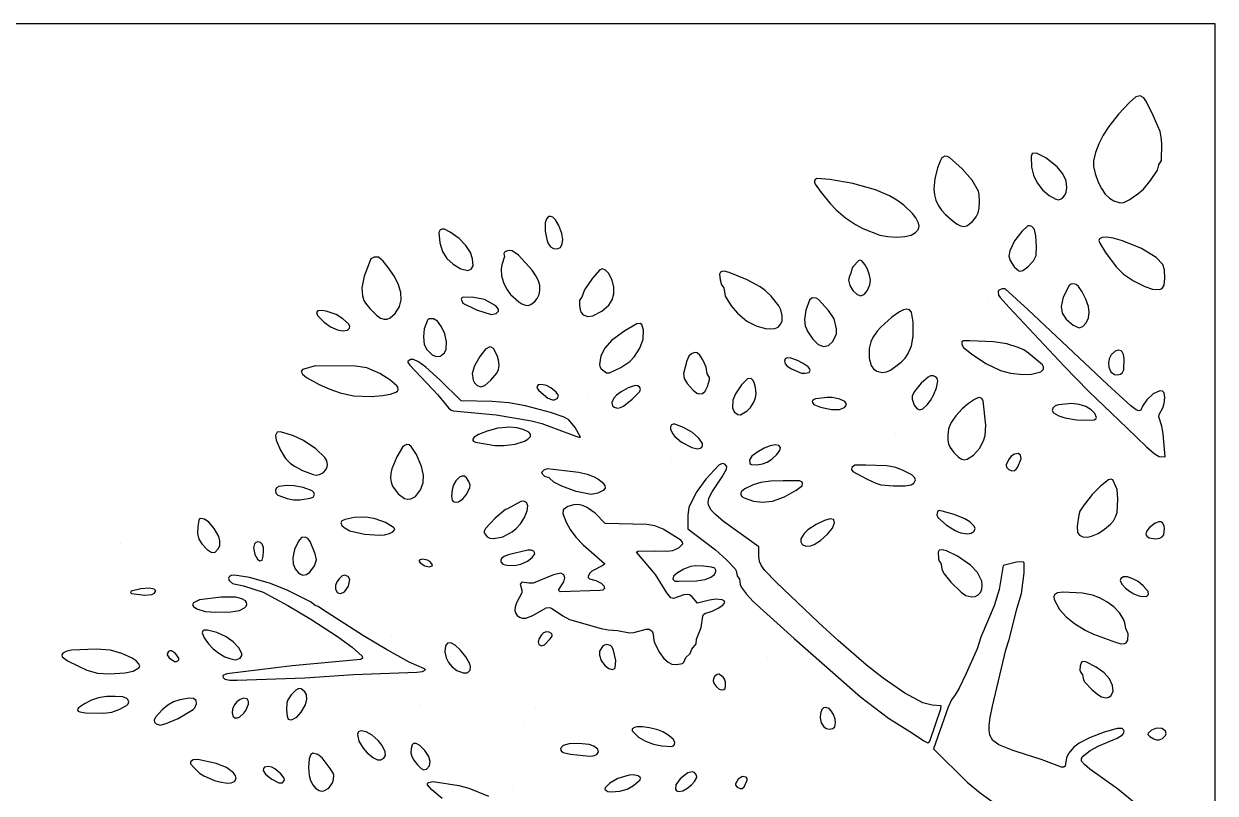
# Model space of a CAD drawing. Header units: millimetres. Extents: x 0 to 1900, y 0 to 900.
# Drawn here: x 1143 to 1900, y 411 to 900 of the extents above; entities that cross this region are included whole.
import ezdxf

# ---------------------------------------------------------------- set-up
doc = ezdxf.new("R2010")
doc.units = ezdxf.units.MM

msp = doc.modelspace()

# ---------------------------------------------------------------- linework, layer by layer
for points in [[(0, 0), (1900, 0), (1900, 900), (0, 900)], [(1852.31, 854.18), (1849.63, 853.63), (1845.52, 849.94), (1838.63, 842.67), (1832.35, 834.89), (1828.77, 829.32), (1826.01, 823.83), (1823.94, 818.19), (1822.66, 812.92), (1822.64, 809.33), (1823.72, 804.97), (1825.66, 799.36), (1827.68, 795.32), (1830.09, 791.92), (1832.8, 789.25), (1835.62, 787.49), (1839.6, 786.24), (1842.04, 786.57), (1845.28, 788.32), (1850.94, 792.05), (1854.55, 795.09), (1858.89, 800.5), (1863.35, 807.03), (1864.25, 810.35), (1865.94, 813.22), (1866.11, 823.72), (1865.77, 828.18), (1865, 831.52), (1860.64, 841.88), (1856.31, 850.45), (1854.68, 853.01)], [(1801.83, 788.56), (1803.1, 789.33), (1804.48, 791.16), (1805.28, 793.06), (1805.81, 795.91), (1805.29, 800.39), (1803.2, 804.83), (1799.64, 809.12), (1792.38, 814.87), (1786.53, 817.8), (1783.82, 817.69), (1783.06, 815.83), (1783.26, 809), (1784.6, 803.84), (1787, 798.99), (1790.39, 794.64), (1794.61, 791.03), (1798.83, 788.64), (1800.42, 788.32)], [(1728.16, 815.88), (1726.31, 814.82), (1725.28, 812.8), (1723.67, 808.5), (1721.9, 801.51), (1721.25, 795.29), (1721.61, 791.46), (1722.51, 788.06), (1724.01, 784.88), (1726.18, 781.71), (1728.76, 778.87), (1733.45, 774.72), (1736.06, 772.73), (1738.22, 771.75), (1740.31, 771.36), (1742.13, 771.71), (1745.83, 774.49), (1748.08, 777.44), (1749.37, 779.99), (1750.03, 782.94), (1750.27, 787.35), (1750.15, 791.46), (1749.64, 793.75), (1745.66, 800.63), (1739.32, 807.99), (1731.15, 815.12), (1729.73, 815.8)], [(1647.01, 801.78), (1646.02, 801.43), (1645.42, 800.57), (1645.34, 799.34), (1645.78, 798.2), (1649.66, 792.79), (1655.43, 785.86), (1659.28, 781.81), (1665.15, 776.74), (1671.41, 772.57), (1676.07, 770.11), (1686.91, 765.83), (1692.09, 764.91), (1697.72, 764.62), (1702.89, 764.94), (1706.88, 765.82), (1709.55, 767.43), (1711.43, 769.63), (1711.88, 771.41), (1711.54, 773.49), (1709.73, 776.79), (1707.61, 779.62), (1702.24, 784.87), (1697.76, 788.07), (1692.98, 790.8), (1684.1, 794.6), (1669.79, 798.6), (1655.18, 801.21)], [(1481.99, 757.08), (1483.95, 757.87), (1485.12, 760.18), (1485.58, 763.05), (1484.98, 766.81), (1483.06, 772.02), (1480.94, 775.47), (1479.13, 777.17), (1477.72, 777.73), (1476.51, 777.65), (1475.05, 776.18), (1474.28, 773.61), (1474.39, 768.38), (1475.36, 762.94), (1476.26, 760.54), (1477.75, 758.45), (1479.67, 757.37)], [(1427.34, 744.19), (1428.58, 746.25), (1428.22, 750.71), (1426.81, 754.7), (1423.81, 759.31), (1419.6, 763.62), (1413.95, 767.62), (1410.42, 769.52), (1408.91, 769.64), (1407.59, 769.15), (1406.71, 767.49), (1407.31, 760.99), (1409.02, 755.33), (1411.73, 750.95), (1415.77, 747.39), (1420.81, 744.49), (1425.11, 743.34)], [(1783.6, 771.23), (1782.24, 771.8), (1781.01, 771.66), (1777.1, 768.19), (1772.51, 762.2), (1769.55, 755.93), (1769, 752.51), (1769.65, 749.65), (1772.2, 745.71), (1775.15, 743.21), (1776.32, 743), (1777.78, 743.33), (1781.04, 745.73), (1784.64, 749.57), (1786.18, 752.95), (1786.53, 758.57), (1785.95, 765.3), (1785.13, 769.37)], [(1864.73, 731.23), (1866.29, 731.89), (1867.6, 734.11), (1867.98, 738.38), (1867.84, 743.8), (1866.65, 747.21), (1862.52, 751.69), (1853.23, 757.3), (1841.21, 762.09), (1835.28, 763.79), (1831.13, 764.48), (1828.25, 764.36), (1826.47, 763.37), (1826.14, 762.35), (1826.67, 760.77), (1830.37, 754.74), (1837.19, 745.67), (1841.81, 741.04), (1848.05, 736.81), (1855.24, 733.21), (1860.19, 731.55)], [(1374.59, 745.25), (1371.27, 749.32), (1368.42, 751.74), (1365.66, 751.73), (1363.52, 750.85), (1359.29, 739.81), (1357.92, 732.39), (1358.16, 727.19), (1359.14, 724.35), (1360.2, 722.6), (1362.97, 719.16), (1367.07, 715.03), (1369.64, 713.09), (1371.95, 712.34), (1373.88, 712.47), (1375.9, 713.28), (1379, 715.96), (1381.67, 720.47), (1382.74, 724.78), (1382.63, 729.31), (1381.22, 734.23), (1378.49, 739.49)], [(1461.76, 721.33), (1463.56, 721.22), (1465.28, 721.73), (1467.77, 723.56), (1469.26, 725.54), (1470.44, 728.16), (1470.99, 730.96), (1470.87, 733.79), (1470, 736.86), (1468.46, 740.04), (1466.06, 743.47), (1457.36, 753.05), (1453.25, 755.79), (1451.48, 755.99), (1449.73, 755.65), (1448.49, 754.91), (1448.11, 754.19), (1448.42, 752.22), (1446.83, 747), (1446.45, 744.28), (1446.63, 739.94), (1447.73, 735.66), (1449.67, 731.66), (1452.37, 728.17), (1457.61, 723.36), (1459.57, 722.11)], [(1675.53, 749.41), (1674.39, 749.83), (1673.3, 749.44), (1669.92, 745.82), (1669.13, 744.32), (1668.56, 741.59), (1667.38, 739.19), (1667.05, 737.29), (1667.93, 733.88), (1669.82, 730.59), (1672.46, 728.01), (1674.95, 727.28), (1677.27, 728.26), (1678.99, 730.49), (1680.59, 734.23), (1681, 737.25), (1680.46, 740.45), (1679.14, 744.14), (1677.41, 747.19)], [(1516.84, 737.26), (1514.49, 741.75), (1512.55, 743.55), (1510.7, 744.48), (1509.1, 743.72), (1504.33, 738.38), (1499.19, 731.14), (1497.56, 726.43), (1496.17, 724.54), (1496.05, 721.39), (1496.55, 718.4), (1497.23, 716.73), (1498.43, 715.27), (1501.43, 714.1), (1504.53, 714.56), (1510.21, 717.58), (1514.7, 721.38), (1516.85, 724.68), (1517.87, 728.42), (1517.87, 732.84)], [(1620.14, 706.41), (1622.28, 707.37), (1624.09, 709.5), (1624.79, 711.39), (1624.96, 714.69), (1623.95, 718.38), (1622.72, 720.81), (1617.84, 727.06), (1613.98, 730.65), (1610.93, 732.88), (1602.62, 737.36), (1591.13, 742.17), (1588.04, 742.86), (1586.45, 742.76), (1585.77, 742.34), (1585.16, 740.94), (1585.58, 737.51), (1586.41, 734.2), (1587.8, 732.27), (1588.76, 726.99), (1592.5, 720.94), (1596.49, 716.33), (1602.5, 711.27), (1608.43, 708.22), (1614.88, 706.34)], [(1813.18, 733.25), (1811.75, 734.43), (1810.09, 734.93), (1808.5, 734.69), (1807.24, 733.75), (1803.5, 726.35), (1802.1, 720.41), (1802.85, 716.28), (1805.33, 712.5), (1809.75, 708.68), (1813.56, 707), (1815.9, 707.79), (1818.01, 710.06), (1819.49, 713.31), (1820, 716.92), (1819.49, 720.43), (1817.82, 725.13), (1815.57, 729.79)], [(1831.6, 670.84), (1780.96, 718.57), (1766.63, 731.62), (1764.59, 731.77), (1762.6, 730.82), (1762.02, 729.72), (1762.34, 727.67), (1763.32, 726.11), (1769.18, 719.78), (1804.1, 682.59), (1819.62, 666.78), (1844.06, 643.12), (1856.36, 631.3), (1861.28, 627.09), (1864.43, 625.14), (1868.15, 625), (1867.06, 639.54), (1866.1, 644.45), (1864.29, 650.41), (1864.5, 651.88), (1866.73, 656.2), (1867.59, 658.93), (1867.99, 662.69), (1867.57, 665.65), (1866.48, 666.65), (1864.77, 666.87), (1860.57, 665.09), (1856.52, 661.21), (1853.87, 657.1), (1852.83, 654.58), (1851.41, 654.24), (1849.78, 654.9), (1846.46, 657.37)], [(1422.25, 726.42), (1421.36, 726.01), (1421, 725.1), (1422.06, 722.61), (1430.59, 718.37), (1439.97, 715.43), (1443.23, 716.12), (1444.65, 717.61), (1444.73, 718.89), (1443.06, 720.88), (1435.8, 724.85), (1429.07, 726.24)], [(1651.19, 695.13), (1654.27, 695.72), (1656.99, 698.24), (1659.42, 703.09), (1659.51, 706.23), (1657.86, 712.75), (1654.3, 717.91), (1647.97, 724.89), (1646.48, 725.82), (1643.98, 725.98), (1642.25, 724.55), (1639.85, 718.15), (1638.98, 712.29), (1639.48, 708.23), (1641.09, 704.31), (1644.35, 699.64), (1647.73, 696.39)], [(1755.85, 723.65), (1755.85, 723.65)], [(1329.82, 717.71), (1329, 716.72), (1329.67, 714.83), (1333.84, 710.51), (1337.96, 707.55), (1342.28, 705.68), (1345.53, 705.08), (1348.69, 705.5), (1350.08, 706.62), (1350.25, 708), (1349.32, 709.38), (1345.76, 712.57), (1341.51, 715.31), (1335.09, 717.58), (1332.44, 717.9)], [(1407.61, 689.02), (1408.23, 689.27), (1410.38, 691.05), (1411.34, 693.35), (1411.53, 697.94), (1410.52, 703.06), (1408.41, 707.66), (1405.86, 711.14), (1403.45, 712.67), (1400.49, 712.64), (1399.6, 711.74), (1397.49, 706.32), (1397.04, 701.3), (1397.48, 696.36), (1399.19, 693.09), (1402.46, 689.89), (1405.09, 688.82)], [(1707.02, 716.97), (1705.78, 718.29), (1704.02, 718.85), (1701.88, 718.45), (1699.38, 717.18), (1694.66, 713.67), (1687.49, 707.26), (1685.16, 704.71), (1682.41, 700.7), (1681.24, 698.09), (1680.2, 693.85), (1680.25, 687.59), (1681.49, 683.09), (1682.98, 680.92), (1684.95, 679.36), (1688.38, 678.6), (1691.09, 679.05), (1693.61, 680.12), (1700.57, 685.06), (1703.05, 687.62), (1705.04, 690.56), (1707.07, 695.58), (1708.03, 701.74), (1708.03, 710.5)], [(1536.83, 705.5), (1535.63, 709.04), (1534.69, 709.59), (1532.49, 709.4), (1524.95, 705.12), (1516.47, 698.86), (1512.2, 694.11), (1509.72, 689.12), (1508.78, 683.71), (1508.99, 682.29), (1509.86, 680.87), (1513.26, 678.36), (1515.13, 678.29), (1522.44, 681.65), (1528.07, 685.65), (1531.12, 688.78), (1534.54, 693.99), (1536.49, 699.66)], [(1789.27, 679.06), (1790.88, 680.73), (1790.95, 682.06), (1790.21, 683.44), (1781.5, 690.92), (1778.45, 692.86), (1774.93, 694.48), (1767.65, 696.68), (1759.1, 698), (1744.09, 698.7), (1740.06, 698.66), (1739.08, 698), (1739.13, 696.43), (1740.11, 694.38), (1745.12, 690.34), (1754.33, 684.35), (1763.69, 679.82), (1770.06, 678.04), (1777.7, 677.26), (1783.4, 677.61)], [(1443.84, 689.26), (1441.4, 693.89), (1440.1, 694.74), (1439.14, 694.83), (1436.36, 693.31), (1432.79, 688.8), (1429.39, 682.87), (1428, 677.86), (1428.51, 673.68), (1429.44, 671.92), (1431.07, 670.3), (1433.34, 669.49), (1435.88, 670.28), (1439.88, 673.76), (1443.63, 678.1), (1444.69, 680.42), (1445, 683.11), (1444.66, 686.53)], [(1574.53, 686.54), (1572.49, 689.63), (1570.82, 691.07), (1569.14, 691.29), (1567.21, 690.44), (1565.69, 688.84), (1564.36, 685.93), (1562.2, 677.96), (1562.65, 674.71), (1564.52, 671.5), (1568.41, 667.27), (1570.66, 665.47), (1571.86, 665.05), (1574.3, 665.33), (1575.99, 666.7), (1577.41, 669.71), (1578.63, 673.89), (1578.62, 675.31), (1577.33, 677.8), (1576.57, 681.97)], [(1840.91, 691.61), (1840.2, 692.24), (1838.42, 692.77), (1836.42, 692.19), (1833.96, 689.89), (1832.74, 687.27), (1832.16, 684.43), (1832.37, 681.86), (1833.76, 679.01), (1836.1, 677.32), (1837.76, 677.04), (1839.87, 677.6), (1841.13, 678.65), (1841.96, 680.28), (1842.17, 687.22), (1841.8, 689.94)], [(1328.45, 682.81), (1320.13, 680.4), (1319.36, 679.22), (1320.2, 677.5), (1322.63, 675.41), (1330.75, 670.97), (1337.51, 667.88), (1343.99, 665.56), (1352.49, 663.75), (1363.69, 663.3), (1371, 663.91), (1376.13, 664.82), (1379.42, 666.06), (1380.48, 666.78), (1380.94, 667.63), (1380.77, 669.24), (1380.13, 670.19), (1375.56, 673.99), (1369.17, 677.84), (1360.96, 681.43), (1353.76, 682.5)], [(1416.04, 654.29), (1443.24, 651.61), (1465.7, 647.87), (1472.12, 646.28), (1493.74, 638.07), (1496.27, 637.26), (1496.8, 637.56), (1493.36, 643.62), (1489.4, 648.55), (1486.33, 650.24), (1477.6, 653.09), (1461.85, 657.4), (1451.27, 659.33), (1440.69, 660.24), (1420.9, 660.5), (1407.54, 673.66), (1398.43, 681.99), (1393.75, 685.4), (1390.62, 686.8), (1388.8, 686.75), (1387.07, 685.61), (1387.11, 684.81), (1388.22, 683.17), (1406.08, 664.42), (1412.97, 656.12), (1414.52, 654.7)], [(1641.96, 678.64), (1642.75, 679.79), (1642.32, 681), (1641.34, 682.23), (1638.32, 684.23), (1634.72, 686.12), (1630.48, 687.77), (1628.06, 687.91), (1626.84, 687.2), (1626.41, 685.67), (1626.88, 684), (1628.11, 682.63), (1630.79, 680.9), (1637.22, 678.14), (1639.6, 678.04)], [(1607.15, 672.25), (1606.29, 673.77), (1605.22, 674.71), (1602.92, 674.44), (1598.96, 670.64), (1595.2, 665.11), (1593.6, 660.93), (1593.32, 656.22), (1594.44, 653.6), (1596.63, 651.79), (1598.37, 651.76), (1602.55, 654.17), (1604.73, 656.35), (1606.95, 659.81), (1607.97, 662.58), (1608.29, 665.31), (1607.93, 669.08)], [(1723.34, 674.83), (1722.54, 675.73), (1720.93, 676.5), (1719.2, 676.35), (1717.64, 675.6), (1713.29, 671.76), (1708.73, 666.36), (1707.58, 663.63), (1707.53, 661.69), (1708.75, 657.84), (1710.62, 655.45), (1712.32, 654.95), (1714.28, 655.51), (1717.09, 658.06), (1719.18, 660.81), (1720.99, 664.09), (1722.89, 668.93), (1723.85, 673.03)], [(1478.01, 668.75), (1475.1, 670.26), (1472.08, 670.96), (1469.84, 670.7), (1469, 669.54), (1469.37, 668.21), (1470.25, 667.07), (1476, 662.29), (1478.87, 661.1), (1480.19, 661.21), (1482, 661.99), (1482.76, 663.56), (1482.43, 664.69), (1481.3, 666.15)], [(1534.5, 669.01), (1533.18, 670.13), (1531.46, 670.27), (1526.96, 668.78), (1522.5, 666.31), (1519.69, 664.19), (1517.92, 662.23), (1516.63, 659.53), (1517.06, 657.48), (1518.21, 656.47), (1520.22, 656), (1522.27, 656.31), (1524.13, 657.21), (1529.6, 661.54), (1534.3, 666.39), (1534.82, 667.67)], [(1501.34, 662.35), (1501.34, 662.35)], [(1661.46, 661.59), (1656.66, 662.72), (1653.52, 662.71), (1646.09, 661.92), (1644.52, 661.31), (1644, 660.39), (1644.13, 659.53), (1645.08, 658.14), (1649.2, 656.57), (1656.32, 655.17), (1661.21, 655.01), (1664.45, 656.34), (1665.42, 657.33), (1665.83, 658.41), (1664.71, 660.12)], [(1752.66, 660.5), (1751.84, 662), (1750.82, 662.56), (1749.68, 662.61), (1747.05, 661.45), (1743.18, 658.98), (1739.23, 655.48), (1735.23, 651.06), (1732.23, 646.83), (1731.31, 644.83), (1730.64, 642.73), (1730.09, 638.48), (1730.13, 635.58), (1730.63, 633.19), (1731.62, 630.96), (1733.95, 627.76), (1736.92, 624.79), (1739.02, 623.45), (1740.42, 623.15), (1742.53, 623.47), (1746.52, 626.16), (1750.29, 630.32), (1752.87, 635.08), (1753.8, 638.5), (1754.34, 645.12)], [(1796.76, 655.94), (1796.36, 654.34), (1797.23, 652.94), (1800.67, 650.99), (1804.42, 649.73), (1811.96, 648.49), (1818.39, 648.22), (1823.21, 648.55), (1824.24, 649.16), (1824.57, 649.93), (1823.63, 652.47), (1821.2, 654.82), (1817.74, 656.89), (1813.6, 658.34), (1808.97, 658.78), (1800.51, 658.09), (1798.41, 657.4)], [(1460.32, 642.41), (1456.28, 643.43), (1451.96, 643.84), (1444.24, 643.17), (1437.47, 641.39), (1431.98, 639.26), (1429.09, 637.44), (1428.16, 635.78), (1428.79, 634.92), (1430.1, 634.32), (1442.28, 632.25), (1448.14, 632.11), (1455.32, 633.1), (1461.26, 634.95), (1463.29, 636.16), (1464.88, 637.97), (1464.91, 639.32), (1463.97, 640.66)], [(1562.22, 643.56), (1556.72, 645.82), (1555.58, 645.83), (1554.67, 645.33), (1553.95, 644.08), (1553.97, 642.64), (1555.23, 639.81), (1556.71, 637.91), (1561.02, 634.27), (1567.56, 631), (1571.13, 630.11), (1572.76, 630.46), (1573.75, 631.15), (1574.34, 632.27), (1574.21, 633.52), (1572.04, 636.84), (1567.81, 640.44)], [(1326.92, 613.68), (1328.89, 613.37), (1330.85, 613.72), (1333.43, 615.12), (1334.93, 616.73), (1335.8, 618.65), (1336, 620.19), (1335.57, 622.57), (1334.33, 624.65), (1328.62, 630.12), (1320.84, 635.29), (1314.49, 638.26), (1309.73, 639.92), (1305.93, 640.94), (1303.97, 640.66), (1303.03, 638.6), (1303.45, 635.49), (1306.11, 629.21), (1309.29, 623.96), (1312.29, 620.98), (1315.06, 619.14), (1320.12, 616.41)], [(1697.02, 640.07), (1697.02, 640.07)], [(1177.03, 635.27), (1177.03, 635.27)], [(1388.95, 598.3), (1391.85, 599.81), (1395.14, 604.07), (1396.81, 608.44), (1396.93, 613.28), (1395.77, 618.82), (1392.52, 626.4), (1389.18, 631.65), (1387.96, 632.61), (1386.42, 632.83), (1384.84, 632.29), (1383.63, 631.13), (1380.05, 625), (1376.9, 617.45), (1376.21, 614.5), (1376.05, 611.48), (1376.44, 608.83), (1377.39, 606.34), (1380.93, 601.43), (1384.97, 598.62), (1386.93, 598.12)], [(1623.79, 630.87), (1622.73, 632.3), (1620.35, 632.63), (1617.24, 632), (1613.41, 630.41), (1608.78, 627.72), (1605.63, 625.38), (1604.13, 623.08), (1604.26, 620.85), (1605.49, 620.11), (1608.94, 620.03), (1612.34, 620.59), (1615.3, 621.62), (1618.38, 623.58), (1621.28, 626.28), (1623.41, 629)], [(1554.66, 624.07), (1554.66, 624.07)], [(1722.27, 454.92), (1725.71, 464.93), (1725.97, 466.77), (1720.15, 467.19), (1714.31, 468.67), (1702.83, 475.01), (1688.96, 484.5), (1678.37, 492.76), (1660.48, 508.33), (1648, 519.89), (1621.13, 545.31), (1613.8, 552.73), (1611.65, 555.77), (1610.55, 558.55), (1610.03, 561.83), (1610, 567.84), (1587.71, 583.94), (1582.64, 588.09), (1579.71, 591.21), (1578.02, 594.23), (1577.82, 596.26), (1578.27, 598.67), (1580.38, 602.77), (1586.85, 612.37), (1589.56, 617.27), (1589.67, 618.91), (1588.48, 620.42), (1586.7, 620.81), (1584.62, 619.81), (1576.47, 610.83), (1570.23, 602.39), (1565.63, 592.88), (1565.04, 587.93), (1565, 579.33), (1582.43, 565.94), (1589.5, 559.54), (1594.95, 553.9), (1595.73, 552.64), (1596.36, 549.37), (1597.77, 547.32), (1598.29, 543.94), (1599.15, 542.07), (1602.18, 537.87), (1606.39, 533.11), (1632.41, 509.6), (1674.62, 472.65), (1692.49, 458.96), (1707.6, 449.55), (1714.91, 444.55), (1717.42, 443.45), (1718.02, 443.62), (1718.61, 444.45)], [(1772.41, 616.33), (1773.63, 617.17), (1774.37, 618.28), (1776.68, 623.67), (1776.38, 626.03), (1774.78, 627.02), (1772.56, 626.79), (1770.3, 625.38), (1768.59, 623.09), (1767.27, 619.85), (1767.48, 618.39), (1768.86, 616.9), (1770.88, 616.15)], [(1486.5, 616.38), (1495.64, 615.31), (1500.9, 613.98), (1505.35, 612.33), (1507.82, 611.12), (1510.56, 608.94), (1512.22, 606.72), (1512.35, 605.03), (1511.08, 603.53), (1507.87, 601.94), (1503.49, 601.18), (1493.96, 602.96), (1484.81, 606.42), (1479.84, 608.87), (1476.74, 611.57), (1474.04, 612.59), (1472.57, 614.05), (1472.17, 615.18), (1473.71, 616.77), (1475.78, 617.5)], [(1678.81, 610.88), (1684.37, 608.24), (1687.64, 607.13), (1695.69, 606.55), (1703.05, 606.65), (1706.83, 607.21), (1708.62, 608.19), (1709.67, 610.46), (1709.25, 611.72), (1707.19, 613.56), (1701.74, 616.43), (1697.07, 618.29), (1691.32, 619.22), (1677.95, 619.8), (1671.13, 619.73), (1669.16, 618.23), (1668.98, 616.86), (1669.81, 615.76)], [(1302.9, 603.73), (1303.26, 601.98), (1304.54, 600.72), (1310.28, 598.51), (1314.35, 597.8), (1318.5, 597.73), (1324.92, 598.77), (1326.95, 599.45), (1327.81, 601.12), (1327.41, 602.43), (1326.37, 603.32), (1320.51, 605.45), (1314.81, 606.65), (1310.25, 606.77), (1305.08, 606.12), (1303.58, 605.29)], [(1416.57, 596.34), (1418.09, 596.14), (1419.2, 596.44), (1422.07, 598.33), (1424.17, 600.9), (1426.5, 605.37), (1426.7, 607.11), (1425.86, 609.29), (1424.39, 611.58), (1423.02, 612.69), (1421.42, 612.82), (1419.88, 612.09), (1417.55, 609.66), (1416.09, 607.12), (1415.2, 604.07), (1414.89, 599.97), (1415.31, 597.5)], [(1637.54, 608.94), (1636.08, 609.77), (1625.45, 609.86), (1617.49, 609.55), (1611.41, 608.72), (1606.46, 607.28), (1601.18, 604.67), (1599.06, 603.07), (1598.57, 602.07), (1598.59, 600.87), (1599.22, 599.8), (1600.76, 598.88), (1606.74, 596.88), (1612.29, 596.23), (1618.69, 596.87), (1626.37, 599.66), (1633.77, 603.77), (1637.55, 606.67), (1637.83, 608.18)], [(1812.61, 576.96), (1813.78, 575.21), (1815.93, 574.2), (1818.89, 574.06), (1821.43, 574.57), (1825.62, 576.4), (1829.78, 579.04), (1833.54, 582.3), (1835.33, 584.43), (1836.73, 586.83), (1837.67, 589.65), (1838.24, 598.02), (1837.71, 604.17), (1834.88, 610.31), (1833.71, 610.77), (1832.19, 610.32), (1827.16, 606.4), (1821.9, 601.11), (1816.11, 593.66), (1814.11, 590.48), (1813.3, 588.11), (1812.23, 581.01)], [(1450.45, 592), (1449.2, 591.57), (1442.47, 586.04), (1436.44, 579.49), (1435.55, 577.79), (1435.5, 576.76), (1437.35, 574.22), (1439.22, 573.3), (1441.65, 573.09), (1447.33, 574.21), (1453.27, 577.36), (1455.98, 579.56), (1458.72, 582.49), (1461.17, 586.44), (1462.8, 590.61), (1463.29, 593.98), (1462.34, 595.97), (1460.83, 596.83), (1458.81, 596.67)], [(1544.33, 565.2), (1551.63, 565.1), (1555.39, 565.51), (1559.14, 567.18), (1561.76, 569.82), (1561.55, 570.8), (1560.48, 572.05), (1549.25, 578.99), (1544.08, 581.08), (1538.8, 582.13), (1512.38, 582.57), (1506.11, 589.22), (1500.5, 593.13), (1497.4, 594.34), (1494.93, 594.8), (1492.49, 594.62), (1488.72, 593.46), (1485.79, 591.42), (1485.47, 588.92), (1487.65, 583.44), (1490.22, 578.77), (1493.82, 574.09), (1498.46, 569.15), (1511.96, 557.23), (1511.9, 556.76), (1510.87, 556.07), (1503.96, 552.34), (1502.66, 551.17), (1501.52, 549.25), (1501.67, 548.29), (1502.45, 547.51), (1506.57, 546.54), (1509.79, 544.75), (1511.63, 543.04), (1511.9, 541.28), (1510.86, 540.38), (1508.98, 540.08), (1483.88, 539.22), (1482.98, 540.04), (1482.9, 540.76), (1486.1, 545.64), (1486.89, 548.16), (1486.19, 550.08), (1484.2, 551.18), (1479.63, 550.09), (1466.59, 544.85), (1464.03, 544.67), (1459.5, 545.48), (1458.42, 544.21), (1459.54, 540.28), (1459.43, 538.6), (1456.1, 532.37), (1455.22, 529.78), (1455.08, 527.41), (1455.67, 525.43), (1456.44, 524.31), (1458.04, 523.1), (1459.93, 522.56), (1462.12, 522.63), (1466.52, 524.21), (1474.94, 529.08), (1476.82, 529.41), (1478.35, 528.93), (1485.44, 524.11), (1489.87, 521.76), (1509.92, 516.05), (1514.3, 515.21), (1520.29, 514.67), (1527.82, 513.23), (1530.56, 513.46), (1538.54, 515.52), (1540.47, 515.46), (1542.28, 514.29), (1542.88, 512.47), (1543.35, 508.44), (1544.07, 506.43), (1546.92, 500.75), (1549.6, 497), (1552.41, 494.57), (1554.88, 493.38), (1557.83, 493.17), (1561.49, 493.72), (1562.46, 494.59), (1563.61, 497.65), (1566.43, 500.15), (1567.58, 502.83), (1570.28, 506.2), (1570.42, 509.23), (1573.46, 516.69), (1574.48, 523.71), (1574.96, 524.87), (1575.84, 525.58), (1580.46, 526.99), (1584.31, 528.79), (1587.28, 530.76), (1588.39, 532.56), (1587.96, 533.48), (1586.8, 534.25), (1582.82, 534.62), (1578.65, 533.99), (1571.1, 532.02), (1567.65, 536.12), (1565.95, 537.28), (1564.66, 537.63), (1562.49, 537.4), (1555.81, 535.05), (1554.24, 535.45), (1551.58, 538.68), (1544.35, 550.29), (1532.39, 564.45), (1533.09, 565.09)], [(1746.77, 577.75), (1747.41, 579.41), (1746.81, 581.07), (1744.14, 583.65), (1740.99, 585.63), (1734.22, 588.39), (1726.48, 590.58), (1724.57, 590.84), (1723.51, 590.02), (1723.09, 588.21), (1723.83, 586.5), (1729.36, 581.54), (1734.71, 578.27), (1738.11, 576.77), (1742.9, 576), (1745.03, 576.46)], [(1255.4, 585.82), (1254.77, 585.55), (1254.19, 584.64), (1253.58, 580.76), (1253.46, 576.28), (1254.27, 572.72), (1256.1, 569.66), (1259.64, 566.21), (1262.19, 564.46), (1263.71, 564.18), (1264.56, 564.42), (1266.59, 566.5), (1267.5, 568.57), (1267.63, 571.73), (1266.88, 574.43), (1263.97, 579.47), (1260.59, 583.56), (1257.9, 585.52)], [(1372.77, 583.36), (1366.3, 585.69), (1361.95, 586.46), (1357.41, 586.72), (1352.97, 586.45), (1347.28, 585.29), (1345.07, 584.33), (1344.39, 583.05), (1345.18, 581.39), (1346.52, 580.02), (1350.23, 578.04), (1359.44, 575.99), (1369.01, 575.17), (1372.25, 575.44), (1375.36, 576.38), (1377.42, 577.46), (1378.74, 578.77), (1378.68, 579.42), (1377.94, 580.16)], [(1657.72, 584.96), (1657.4, 585.29), (1655.34, 585.68), (1651.86, 584.63), (1646.46, 582.01), (1641.23, 578.57), (1638.89, 576.37), (1636.69, 572.87), (1636.67, 571.04), (1637.55, 569.41), (1640.01, 568.2), (1642.86, 568.41), (1645.24, 569.35), (1649.14, 571.95), (1653.7, 575.89), (1656.9, 579.8), (1658.24, 583.13)], [(1864.76, 573.39), (1866.26, 574.18), (1867.31, 575.52), (1867.82, 579.53), (1867.52, 581.09), (1866.5, 583.02), (1865.49, 583.65), (1864.12, 583.74), (1861.96, 582.98), (1858.25, 580.06), (1856.63, 578.08), (1855.92, 576.19), (1856.55, 574.52), (1858.12, 573.5), (1861.89, 573)], [(1204.45, 569.72), (1204.45, 569.72)], [(1291.59, 559.96), (1292.96, 559.06), (1294.4, 559.46), (1295.09, 561.97), (1295.4, 565.25), (1295.24, 567.44), (1294.44, 569.57), (1293.41, 570.5), (1291.66, 570.98), (1290.41, 570.66), (1289.53, 569.84), (1288.94, 567.27), (1289.91, 562.93)], [(1321.94, 573.97), (1319.48, 573.73), (1317.53, 571.5), (1314.97, 566.17), (1313.96, 560.83), (1314.27, 557.06), (1315.46, 553.87), (1317.32, 551.5), (1318.83, 550.39), (1320.29, 549.89), (1322.68, 550.23), (1324.87, 551.75), (1327.75, 555.74), (1328.97, 559.68), (1328.26, 563.5), (1325.03, 571.32), (1323.47, 573.2)], [(1467, 565.01), (1465.31, 565.74), (1463.28, 565.7), (1450.75, 562.66), (1448.36, 561.69), (1446.61, 560.42), (1446.04, 559.35), (1446.12, 558.22), (1447.31, 556.83), (1449.85, 556.15), (1454.78, 556.06), (1458.91, 556.92), (1463.08, 558.8), (1466.09, 560.99), (1467.74, 563.3), (1467.63, 564.27)], [(1745.39, 536), (1747.55, 536.35), (1749.49, 537.37), (1750.95, 538.93), (1751.79, 540.89), (1752.05, 543.44), (1751.64, 545.98), (1749.02, 551.47), (1744.49, 556.25), (1736.33, 561.92), (1729.38, 565.35), (1726.61, 565.99), (1724.71, 565.68), (1724.08, 564.44), (1724.22, 560.26), (1724.68, 558.82), (1725.72, 557.42), (1726.49, 553.01), (1727.73, 550.6), (1732.06, 545.32), (1738.66, 539.07), (1741.56, 536.95)], [(1402.53, 555.83), (1402.76, 556.36), (1402.31, 557.07), (1401.06, 558.43), (1399.57, 559.34), (1396.33, 560.02), (1394.29, 559.37), (1394.25, 558.75), (1394.93, 557.62), (1397.94, 555.78), (1400.61, 555.16)], [(1582.17, 554.23), (1579.94, 554.98), (1574.99, 555.64), (1569.85, 555.79), (1566.61, 555.32), (1562.5, 553.71), (1558.3, 551.4), (1555.9, 549.25), (1555.33, 547.37), (1556.75, 546.09), (1559.16, 545.98), (1570.41, 546.32), (1576.05, 547.2), (1579.57, 548.56), (1581.84, 550.23), (1582.82, 552.09), (1582.81, 553.04)], [(1832.83, 557.53), (1832.83, 557.53)], [(1357.21, 496.31), (1313.59, 492.23), (1272, 487.13), (1269.53, 486.1), (1269.76, 484.9), (1270.84, 483.72), (1273.86, 483.15), (1278.53, 483.07), (1321.54, 484.7), (1352.49, 486.67), (1392.7, 488.33), (1396.37, 488.63), (1398.34, 489.63), (1397.59, 490.31), (1387.97, 494.65), (1373.53, 502.62), (1358.91, 511.35), (1332.92, 528.15), (1330.13, 529.85), (1328.24, 530.53), (1325.16, 532.84), (1310.28, 540.32), (1299.09, 544.83), (1286.38, 548.44), (1277.02, 549.94), (1274.8, 549.64), (1273.48, 548.7), (1273.18, 547.64), (1273.56, 546.52), (1275.73, 544.59), (1282.59, 543.18), (1295.05, 538.97), (1310.82, 530.66), (1325.51, 521.94), (1342.35, 510.89), (1351.61, 504.03), (1358.13, 498.42), (1358.28, 497.11)], [(1350.12, 547.05), (1349.09, 549.02), (1346.74, 549.89), (1345.43, 549.43), (1343.39, 547.48), (1341.96, 545.56), (1341.17, 543.35), (1341.11, 541.15), (1342.18, 538.92), (1343.11, 538.33), (1344.52, 538.17), (1346.83, 539.21), (1349.4, 542.93)], [(1673, 547.5), (1673, 547.5)], [(1856.5, 536.47), (1857.71, 537.62), (1857.43, 539.41), (1854.21, 543.1), (1851, 545.74), (1847.74, 547.47), (1844.21, 548.74), (1841.83, 548.75), (1840.12, 547.64), (1839.71, 546.38), (1840.7, 544.14), (1843.04, 541.58), (1845.6, 539.64), (1848.32, 537.99), (1851.59, 536.67), (1854.01, 536.24)], [(1211.19, 539.7), (1210.74, 538.93), (1211.52, 538.19), (1219.98, 537.07), (1224.32, 537.62), (1226.17, 538.42), (1226.82, 539.4), (1226.68, 540.2), (1225.81, 541.05), (1222.62, 541.66), (1217.46, 541.11)], [(1810.57, 519.1), (1817.41, 514.94), (1822.66, 512.45), (1836.71, 507.21), (1839.36, 506.45), (1842.02, 506.27), (1843.53, 506.92), (1844.52, 508.55), (1844.74, 512.58), (1843.18, 516.04), (1842.69, 519.66), (1841.79, 521.94), (1839.13, 525.92), (1835.54, 529.69), (1831.25, 532.99), (1826.5, 535.56), (1822.13, 537.19), (1815.63, 538.36), (1803.47, 538.98), (1799.76, 538.62), (1797.96, 537.43), (1797.47, 536.07), (1797.79, 534.37), (1801.17, 528.03), (1805.29, 523.39)], [(1283.89, 533.53), (1281.56, 534.92), (1277.68, 535.78), (1268.43, 535.97), (1254.61, 534.13), (1250.82, 532.28), (1250.21, 531.08), (1250.81, 529.88), (1253.09, 528.49), (1258.35, 526.87), (1265.07, 526.31), (1274.65, 526.52), (1280.13, 527.43), (1283.35, 529.02), (1284.32, 530.08), (1284.76, 531.27), (1284.58, 532.47)], [(1277.33, 496.16), (1278.5, 496.21), (1280.55, 497.21), (1281.59, 498.73), (1281.67, 500.08), (1279.73, 503.67), (1276.16, 507.57), (1271.64, 510.77), (1265.72, 513.41), (1259.77, 514.84), (1257.62, 514.88), (1256.85, 514.45), (1256.46, 513.17), (1257.67, 510.05), (1260.42, 506.18), (1263.45, 503.03), (1266.9, 500.31), (1270.69, 498.09), (1273.92, 496.83)], [(1376.62, 511.24), (1376.62, 511.24)], [(1471.98, 505), (1473.82, 505.66), (1477.46, 509.36), (1478.68, 511.12), (1478.8, 511.96), (1478.4, 512.83), (1476.86, 513.6), (1474.96, 513.8), (1473.26, 513.19), (1471.93, 511.95), (1470.41, 509.59), (1469.82, 507.45), (1470.26, 505.84)], [(1216.12, 491), (1216.33, 491.17), (1216.86, 492.29), (1216.02, 493.79), (1214.37, 495.51), (1211.84, 497.23), (1205.38, 500.16), (1198.06, 502.27), (1188.98, 502.88), (1173.3, 502.29), (1170.47, 501.69), (1167.93, 500.33), (1167.25, 499.31), (1167.38, 498.09), (1171.23, 495.21), (1183.2, 489.53), (1189.85, 487.53), (1197.34, 487.13), (1207.47, 487.82), (1212.47, 488.93)], [(1241.02, 495.35), (1241.58, 496.1), (1241.54, 497.04), (1239.49, 500.02), (1236.89, 501.81), (1235.79, 501.85), (1234.91, 501.3), (1234.3, 500.34), (1234.22, 499.29), (1235.46, 497.27), (1238.88, 495.12), (1239.98, 494.96)], [(1424.72, 487.85), (1425.21, 488.02), (1426.64, 489.48), (1426.96, 491.68), (1426.44, 493.45), (1423.82, 497.96), (1420.33, 502.36), (1417.05, 505.34), (1414.45, 506.79), (1412.33, 506.58), (1410.92, 505.07), (1410.63, 501.09), (1411.38, 497.44), (1412.92, 494.31), (1415.24, 491.6), (1418.26, 489.4), (1422.18, 487.81)], [(1515.72, 505.19), (1513.57, 505.79), (1512.05, 505.46), (1510.7, 504.63), (1508.92, 501.66), (1508.75, 498.95), (1509.93, 495.74), (1512.13, 492.58), (1514.69, 490.51), (1516.9, 490.01), (1518.16, 490.35), (1518.77, 491.09), (1519.22, 495.6), (1517.71, 501.94), (1516.8, 504.1)], [(1615.43, 497.82), (1615.43, 497.82)], [(1830.81, 472), (1832.47, 472.35), (1833.86, 473.35), (1835.1, 476.17), (1834.8, 479.83), (1832.89, 483.99), (1829.51, 487.79), (1824.45, 491.35), (1817.82, 494.77), (1815.87, 494.94), (1815.01, 494.57), (1814.12, 492.37), (1814.11, 489.52), (1814.61, 487.93), (1815.77, 486.45), (1816.32, 483.47), (1817.25, 481.83), (1821.71, 477.14), (1825.54, 474.08), (1827.81, 472.66)], [(1587.88, 477.14), (1588.7, 477.81), (1588.98, 479.43), (1588.87, 481.8), (1588.23, 483.85), (1587.38, 485.14), (1585.8, 486.39), (1584.62, 486.97), (1583.54, 486.82), (1582.16, 485.72), (1581.16, 484.18), (1581.03, 482.74), (1581.48, 481.23), (1582.91, 479.13), (1584.79, 477.53), (1586.13, 477.03)], [(1311.06, 458.46), (1312.46, 458.04), (1313.55, 458.18), (1316.49, 459.74), (1319.38, 462.91), (1321.98, 467.52), (1322.9, 471.07), (1322.61, 474.07), (1321.64, 475.85), (1319.29, 477.62), (1317.69, 477.78), (1315.93, 476.83), (1312.89, 473.76), (1310.75, 470.74), (1310.18, 468.74), (1310, 464.3), (1310.38, 460.21)], [(1470.04, 482.5), (1470.04, 482.5)], [(1866.71, 483.7), (1866.71, 483.7)], [(1208.56, 471.56), (1206.06, 472.55), (1201.11, 472.88), (1195.58, 472.69), (1190.61, 471.89), (1186.14, 470.43), (1181.58, 468.15), (1177.86, 465.7), (1177.31, 464.98), (1177.22, 464.07), (1177.62, 463.4), (1178.61, 462.95), (1182.2, 462.45), (1193.95, 462.25), (1198.9, 462.91), (1203.96, 464.72), (1208.25, 467.09), (1209.26, 468.14), (1209.7, 469.44), (1209.25, 470.83)], [(1250.75, 464.62), (1251.75, 465.57), (1252.8, 468.03), (1252.53, 470.19), (1250.78, 471.48), (1248.21, 471.7), (1242.16, 470.72), (1238.19, 469.34), (1234.49, 467.25), (1231.01, 464.39), (1226.77, 459.6), (1225.82, 457.7), (1226.05, 456.47), (1227.19, 455.37), (1229.66, 454.64), (1233.59, 455.7), (1241.22, 458.91)], [(1277.19, 459.21), (1278.83, 459.22), (1280.33, 459.87), (1282.85, 462.12), (1284.21, 463.95), (1285.9, 467.94), (1285.87, 469.69), (1284.99, 471.39), (1282.64, 471.76), (1280.51, 470.99), (1278.36, 469.4), (1276.71, 467.29), (1275.67, 464.76), (1275.42, 462.41), (1276.06, 460.02)], [(1394.48, 467.87), (1394.48, 467.87)], [(1468, 465.97), (1468, 465.97)], [(1657.13, 452.47), (1658.33, 453.45), (1658.83, 455.98), (1658.57, 458.38), (1657.6, 461.37), (1656.08, 463.77), (1654.65, 465.18), (1652.61, 465.9), (1651.19, 465.54), (1650.11, 464.59), (1649.2, 462.03), (1649.06, 459.2), (1649.76, 456), (1651.36, 453.6), (1653.02, 452.53), (1654.92, 452.13)], [(1460.85, 457.09), (1460.85, 457.09)], [(1355.92, 450.49), (1355.54, 450.15), (1355.03, 448.75), (1355.94, 444.4), (1358.72, 439.94), (1361.21, 437.12), (1365.23, 433.87), (1367.73, 432.57), (1369.88, 432.56), (1371.89, 433.66), (1372.96, 435.29), (1372.69, 437.7), (1370.72, 441.61), (1368.2, 444.84), (1364.29, 448.24), (1360.59, 450.38), (1357.5, 451.04)], [(1532.47, 453.52), (1531.09, 453.15), (1529.65, 452.18), (1529.63, 451.05), (1533.7, 447.06), (1538.09, 444.49), (1543.2, 442.5), (1548.4, 441.37), (1554.53, 441.07), (1555.76, 441.45), (1556.53, 442.27), (1556.78, 443.71), (1555.61, 445.6), (1552.33, 448.5), (1549.14, 450.41), (1545.9, 451.67), (1540.51, 452.81), (1536.17, 453.47)], [(1868.39, 450.76), (1867.22, 451.93), (1866.12, 452.4), (1862.8, 452.61), (1859.57, 451.32), (1857.45, 449.51), (1857.12, 448.73), (1858.52, 447.36), (1861.09, 445.84), (1862.81, 445.33), (1864.46, 445.33), (1866.46, 446.17), (1868.36, 448.05), (1868.87, 449.37)], [(1397.01, 426.26), (1398.97, 426.62), (1400.78, 428.72), (1401.24, 431.47), (1400.49, 434.59), (1397.93, 438.52), (1394.58, 441.69), (1392.43, 443.01), (1390.57, 442.91), (1389.75, 442.19), (1389.13, 439.86), (1389.05, 437.02), (1389.6, 434.68), (1390.86, 432.38), (1393.21, 429.46), (1395.6, 427.03)], [(1507.08, 436.04), (1508.28, 437.74), (1507.75, 439.43), (1505.23, 441.33), (1502.21, 442.32), (1495.43, 442.98), (1489.49, 442.74), (1485.73, 441.68), (1484.1, 439.86), (1484.52, 438.28), (1485.69, 437.22), (1490.4, 436.14), (1502.51, 434.94), (1504.86, 435.2)], [(1272.55, 417.79), (1274.78, 417.99), (1276.84, 418.88), (1277.92, 420.77), (1277.46, 422.49), (1276.37, 424.21), (1271.79, 427.68), (1265.26, 430.28), (1253.63, 432.76), (1250.6, 432.52), (1248.99, 431.38), (1249, 430.1), (1251.2, 427.43), (1254.74, 424.19), (1257.53, 422.32), (1264.16, 419.43), (1267.57, 418.5)], [(1330.61, 413.14), (1332.16, 412.73), (1333.75, 412.88), (1336.87, 414.65), (1339.16, 418.02), (1339.77, 420.03), (1339.94, 422.83), (1339.57, 424.19), (1337.78, 427.17), (1332.71, 433.84), (1329.97, 436.02), (1326.66, 436.78), (1325.33, 435.94), (1324.28, 433.17), (1324, 427.79), (1324.43, 422.67), (1325.3, 419.44), (1326.65, 416.72), (1328.44, 414.57)], [(1305.16, 417.9), (1307.43, 418.04), (1308.71, 419.68), (1308.43, 421.01), (1306.27, 423.76), (1302.58, 426.78), (1300.54, 427.94), (1298.23, 428.39), (1295.94, 427.85), (1295.37, 427.16), (1295.22, 425.85), (1296.64, 423.53), (1300.65, 420.21)], [(1569.22, 424.52), (1567.65, 424.95), (1564.92, 424.21), (1560.07, 420.48), (1557.24, 416.61), (1557.01, 413.96), (1557.69, 412.84), (1558.92, 412.41), (1561.77, 412.94), (1564.36, 414.33), (1567.38, 416.75), (1569.16, 418.79), (1570.57, 421.34), (1570.53, 422.91)], [(1533.42, 422.39), (1530.15, 423.02), (1527.58, 422.79), (1520.4, 420.69), (1515.46, 417.85), (1512.51, 414.82), (1512.27, 413.66), (1514.07, 412.47), (1516.29, 412.32), (1521.82, 412.76), (1526.36, 413.86), (1530.47, 416.29), (1534.74, 419.94), (1534.88, 421.21)], [(1599.62, 421.88), (1597.02, 420.27), (1595.23, 417.26), (1595.33, 416.46), (1596.27, 415.3), (1598.28, 414.27), (1599.44, 414.34), (1600.74, 415.35), (1602.68, 419.68), (1602.61, 420.76), (1601.96, 421.61)], [(1453.28, 415.59), (1453.28, 415.59)]]:
    msp.add_lwpolyline(points, close=True)
for points in [[(1850.76, 403.54), (1837.89, 414.06), (1820.41, 426.69), (1816.95, 429.67), (1815.17, 431.74), (1815.06, 433.26), (1815.56, 434.46), (1820.55, 438.56), (1826.01, 441.44), (1837.75, 446.36), (1841.19, 448.47), (1841.86, 449.29), (1842.14, 450.8), (1841.76, 451.71), (1840.88, 452.41), (1837.67, 452.51), (1829.51, 450.08), (1820.16, 446.54), (1813.69, 443.12), (1810.27, 440.59), (1806.73, 436.5), (1805.44, 433.74), (1804.76, 428.59), (1803.94, 427.81), (1802.37, 427.94), (1790.14, 432.66), (1772.92, 438.06), (1771.12, 438.65), (1762.46, 442.1), (1758.69, 444.79), (1756.87, 448.18), (1756.33, 451.71), (1756.36, 454.56), (1756.96, 459.51), (1758.44, 466.64), (1767.07, 502.5), (1769.11, 508.9), (1774.15, 529.04), (1776.99, 538.31), (1778.62, 551.23), (1778.61, 557.75), (1778.05, 558.31), (1773.69, 558.01), (1765.32, 556.01), (1762.84, 540.79), (1759.63, 530.44), (1751.16, 510.58), (1748.69, 503.13), (1741.76, 487.33), (1737.25, 478.03), (1734.87, 473.8), (1732.47, 470.68), (1730.35, 466.05), (1720.98, 439.55), (1742.34, 418.48), (1750.72, 411.6), (1764.38, 401.72)], [(1408.95, 408.02), (1402.39, 413.49), (1399.53, 416.62), (1399.57, 417.49), (1400.18, 418.13), (1403.24, 418.71), (1419.53, 416.34), (1425.71, 414.61), (1438.31, 409.51)]]:
    msp.add_lwpolyline(points)

doc.saveas('drawing.dxf')
